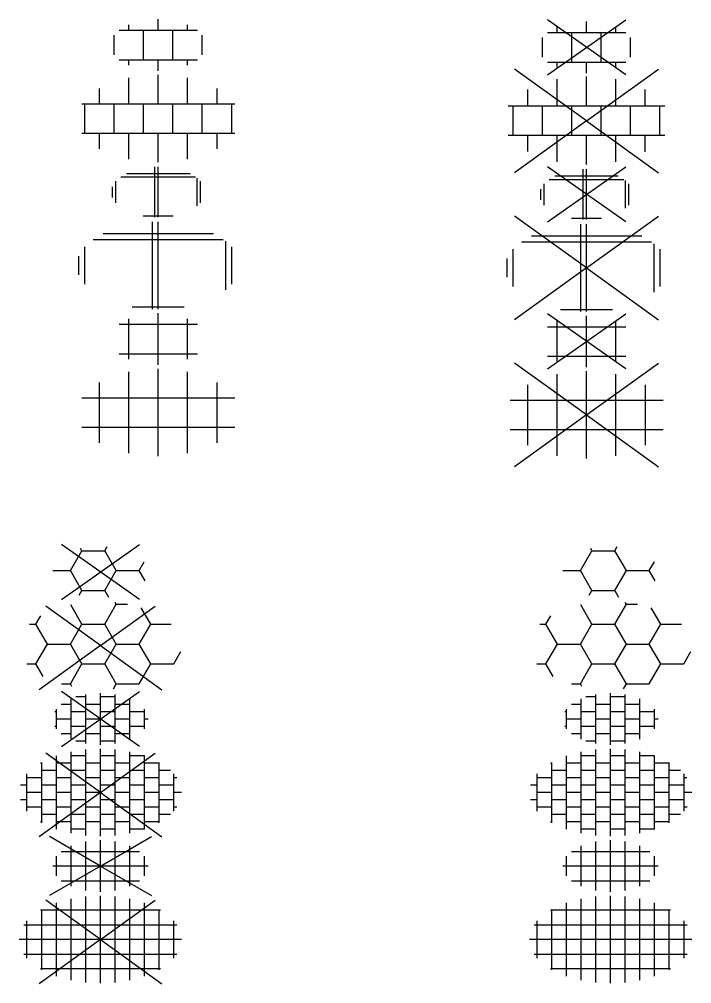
# Model space of a CAD drawing. Header units: metres. Extents: x -1099 to -1052, y 1073 to 2172.
# Drawn here: x -1098.7 to -1052.9, y 1418.2 to 1483.8 of the extents above; entities that cross this region are included whole.
import ezdxf
from ezdxf.enums import TextEntityAlignment as Align

# ---------------------------------------------------------------- set-up
doc = ezdxf.new("R2010")
doc.units = ezdxf.units.M
doc.styles.add('NLCS-ISO', font='NLCS-ISO.ttf')

# ---------------------------------------------------------------- blocks, each defined once
blk = doc.blocks.new('SVH-OPENVERHARDING_BEDRIJFSVLOERPLAAT_BLOK-SO')
for p, q in [((-2, 1.002), (-2, 2.773)), ((0, 1.002), (0, 2.975)), ((2, 1.002), (2, 2.773)), ((-4, 1.002), (-4, 2.052)), ((4, 1.002), (4, 2.052)), ((-5.202, 1.002), (-4, 1.002)), ((-4, -0.998), (-4, 1.002)), ((-4, 1.002), (-2, 1.002)), ((-2, -0.998), (-2, 1.002)), ((-2, 1.002), (0, 1.002)), ((0, -0.998), (0, 1.002)), ((0, 1.002), (2, 1.002)), ((2, -0.998), (2, 1.002)), ((2, 1.002), (4, 1.002)), ((4, -0.998), (4, 1.002)), ((4, 1.002), (5.202, 1.002)), ((-5.205, -0.998), (-4, -0.998)), ((-4, -2.052), (-4, -0.998)), ((-4, -0.998), (-2, -0.998)), ((-2, -2.773), (-2, -0.998)), ((-2, -0.998), (0, -0.998)), ((0, -2.975), (0, -0.998)), ((0, -0.998), (2, -0.998)), ((2, -2.773), (2, -0.998)), ((2, -0.998), (4, -0.998)), ((4, -2.052), (4, -0.998)), ((4, -0.998), (5.205, -0.998))]:
    blk.add_line(p, q)
at = {"style": 'NLCS-ISO'}
blk.add_attdef('FORMAAT', text='', height=1.8, dxfattribs=at).set_placement((-6.25, 0), align=Align.MIDDLE_RIGHT)
blk.add_attdef('KLEUR', text='', height=1.8, dxfattribs=at).set_placement((6.25, 0), align=Align.MIDDLE_LEFT)
at = {"style": 'NLCS-ISO', "flags": 1}
blk.add_attdef('FUNCTIE', text='', height=1.8, dxfattribs=at).set_placement((0, -3.5), align=Align.TOP_CENTER)
blk = doc.blocks.new('SVH-OPENVERHARDING_BEDRIJFSVLOERPLAAT_BLOK_KL-SO')
for p, q in [((-2, 1.002), (-2, 1.379)), ((0, 1.002), (0, 1.75)), ((2, 1.002), (2, 1.379)), ((-2.664, 1.002), (-2, 1.002)), ((-2, -0.998), (-2, 1.002)), ((-2, 1.002), (0, 1.002)), ((0, -0.998), (0, 1.002)), ((0, 1.002), (2, 1.002)), ((2, -0.998), (2, 1.002)), ((2, 1.002), (2.664, 1.002)), ((-2.668, -0.998), (-2, -0.998)), ((-2, -1.379), (-2, -0.998)), ((-2, -0.998), (0, -0.998)), ((0, -1.75), (0, -0.998)), ((0, -0.998), (2, -0.998)), ((2, -1.379), (2, -0.998)), ((2, -0.998), (2.668, -0.998))]:
    blk.add_line(p, q)
at = {"style": 'NLCS-ISO'}
blk.add_attdef('FORMAAT', text='', height=1.8, dxfattribs=at).set_placement((-4.25, 0), align=Align.MIDDLE_RIGHT)
blk.add_attdef('KLEUR', text='', height=1.8, dxfattribs=at).set_placement((4.25, 0), align=Align.MIDDLE_LEFT)
at = {"style": 'NLCS-ISO', "flags": 1}
blk.add_attdef('FUNCTIE', text='', height=1.8, dxfattribs=at).set_placement((0, -2.75), align=Align.TOP_CENTER)
blk = doc.blocks.new('SVH-OPENVERHARDING_BEDRIJFSVLOERPLAAT_BLOK_RAND-SO')
for p, q in [((-0.4, 1.981), (-0.4, 2.978)), ((0, 1.981), (0, 2.975)), ((-3.758, 2.181), (-0.2, 2.181)), ((-0.4, -2.967), (-0.4, 1.981)), ((-0.2, 2.181), (3.758, 2.181)), ((0, -2.975), (0, 1.981)), ((-4.426, 1.781), (-0.2, 1.781)), ((-0.2, 1.781), (4.426, 1.781)), ((4.6, -1.648), (4.6, 1.648)), ((-5, -1.266), (-5, 1.266)), ((5, -1.266), (5, 1.266)), ((-5.4, -0.629), (-5.4, 0.629)), ((-1.765, -2.819), (-0.2, -2.819)), ((-0.2, -2.819), (1.765, -2.819))]:
    blk.add_line(p, q)
at = {"style": 'NLCS-ISO', "flags": 1}
blk.add_attdef('FUNCTIE', text='', height=1.8, dxfattribs=at).set_placement((0, -3.5), align=Align.TOP_CENTER)
blk = doc.blocks.new('SVH-OPENVERHARDING_BEDRIJFSVLOERPLAAT_BLOK_RAND_KL-SO')
for p, q in [((-0.23, 1.139), (-0.23, 1.712)), ((0, 1.139), (0, 1.711)), ((-2.875, -0.728), (-2.875, 0.728)), ((-2.545, 1.024), (-0.115, 1.024)), ((-2.161, 1.254), (-0.115, 1.254)), ((-0.23, -1.706), (-0.23, 1.139)), ((-0.115, 1.254), (2.161, 1.254)), ((-0.115, 1.024), (2.545, 1.024)), ((0, -1.711), (0, 1.139)), ((2.645, -0.948), (2.645, 0.948)), ((2.875, -0.728), (2.875, 0.728)), ((-3.105, -0.362), (-3.105, 0.362)), ((-1.015, -1.621), (-0.115, -1.621)), ((-0.115, -1.621), (1.015, -1.621))]:
    blk.add_line(p, q)
at = {"style": 'NLCS-ISO'}
blk.add_attdef('FORMAAT', text='', height=1.8, dxfattribs=at).set_placement((-4.25, 0), align=Align.MIDDLE_RIGHT)
blk.add_attdef('KLEUR', text='', height=1.8, dxfattribs=at).set_placement((4.25, 0), align=Align.MIDDLE_LEFT)
at = {"style": 'NLCS-ISO', "flags": 1}
blk.add_attdef('FUNCTIE', text='', height=1.8, dxfattribs=at).set_placement((0, -2.75), align=Align.TOP_CENTER)
blk = doc.blocks.new('SVH-OPENVERHARDING_BEDRIJFSVLOERPLAAT_HALFST-SO')
for p, q in [((-2, 1.002), (-2, 2.773)), ((0, 1.002), (0, 2.975)), ((2, 1.002), (2, 2.773)), ((-4, 1.002), (-4, 2.052)), ((4, 1.002), (4, 2.052)), ((-5.202, 1.002), (-4, 1.002)), ((-5, -0.998), (-5, 1.002)), ((-4, 1.002), (-2, 1.002)), ((-3, -0.998), (-3, 1.002)), ((-2, 1.002), (0, 1.002)), ((-1, -0.998), (-1, 1.002)), ((0, 1.002), (2, 1.002)), ((1, -0.998), (1, 1.002)), ((2, 1.002), (4, 1.002)), ((3, -0.998), (3, 1.002)), ((4, 1.002), (5.202, 1.002)), ((5, -0.998), (5, 1.002)), ((-5.205, -0.998), (-4, -0.998)), ((-4, -2.052), (-4, -0.998)), ((-4, -0.998), (-2, -0.998)), ((-2, -2.773), (-2, -0.998)), ((-2, -0.998), (0, -0.998)), ((0, -2.975), (0, -0.998)), ((0, -0.998), (2, -0.998)), ((2, -2.773), (2, -0.998)), ((2, -0.998), (4, -0.998)), ((4, -2.052), (4, -0.998)), ((4, -0.998), (5.205, -0.998))]:
    blk.add_line(p, q)
at = {"style": 'NLCS-ISO', "flags": 1}
blk.add_attdef('FUNCTIE', text='', height=1.8, dxfattribs=at).set_placement((0, -3.5), align=Align.TOP_CENTER)
blk = doc.blocks.new('SVH-OPENVERHARDING_BEDRIJFSVLOERPLAAT_HALFST_KL-SO')
for p, q in [((-2, 1.002), (-2, 1.379)), ((0, 1.002), (0, 1.75)), ((2, 1.002), (2, 1.379)), ((-3, -0.673), (-3, 0.673)), ((-2.664, 1.002), (-2, 1.002)), ((-2, 1.002), (0, 1.002)), ((-1, -0.998), (-1, 1.002)), ((0, 1.002), (2, 1.002)), ((1, -0.998), (1, 1.002)), ((2, 1.002), (2.664, 1.002)), ((3, -0.673), (3, 0.673)), ((-2.668, -0.998), (-2, -0.998)), ((-2, -1.379), (-2, -0.998)), ((-2, -0.998), (0, -0.998)), ((0, -1.75), (0, -0.998)), ((0, -0.998), (2, -0.998)), ((2, -1.379), (2, -0.998)), ((2, -0.998), (2.668, -0.998))]:
    blk.add_line(p, q)
at = {"style": 'NLCS-ISO'}
blk.add_attdef('FORMAAT', text='', height=1.8, dxfattribs=at).set_placement((-4.25, 0), align=Align.MIDDLE_RIGHT)
blk.add_attdef('KLEUR', text='', height=1.8, dxfattribs=at).set_placement((4.25, 0), align=Align.MIDDLE_LEFT)
at = {"style": 'NLCS-ISO', "flags": 1}
blk.add_attdef('FUNCTIE', text='', height=1.8, dxfattribs=at).set_placement((0, -2.75), align=Align.TOP_CENTER)
blk = doc.blocks.new('SVH-TEGEL_VARIABEL_BLOK-SO')
for p, q in [((-2, 2), (-2, 2.773)), ((-1, 2), (-1, 2.926)), ((0, 2), (0, 2.975)), ((1, 2), (1, 2.926)), ((2, 2), (2, 2.773)), ((-4, 2), (-4.09, 2)), ((-4, 2), (-4, 2.052)), ((-4, 0), (-4, 2)), ((-2, 2), (-4, 2)), ((-3, 2), (-3, 2.498)), ((-3, 0), (-3, 2)), ((-2, 0), (-2, 2)), ((0, 2), (-2, 2)), ((-1, 0), (-1, 2)), ((0, 0), (0, 2)), ((2, 2), (0, 2)), ((1, 0), (1, 2)), ((2, 0), (2, 2)), ((4, 2), (2, 2)), ((3, 2), (3, 2.498)), ((3, 0), (3, 2)), ((4, 2), (4, 2.052)), ((4, 0), (4, 2)), ((4.09, 2), (4, 2)), ((-5.204, 1), (5.204, 1)), ((-5, 0), (-5, 1.266)), ((5, 0), (5, 1.266)), ((-4, 0), (-5.525, 0)), ((-5, -1.266), (-5, 0)), ((-4, -2), (-4, 0)), ((-2, 0), (-4, 0)), ((-3, -2), (-3, 0)), ((-2, -2), (-2, 0)), ((0, 0), (-2, 0)), ((-1, -2), (-1, 0)), ((0, -2), (0, 0)), ((2, 0), (0, 0)), ((1, -2), (1, 0)), ((2, -2), (2, 0)), ((4, 0), (2, 0)), ((3, -2), (3, 0)), ((4, -2), (4, 0)), ((5.525, 0), (4, 0)), ((5, -1.266), (5, 0)), ((-5.204, -1), (5.204, -1)), ((-4, -2), (-4.09, -2)), ((-4, -2.052), (-4, -2)), ((-2, -2), (-4, -2)), ((-3, -2.498), (-3, -2)), ((-2, -2.773), (-2, -2)), ((0, -2), (-2, -2)), ((-1, -2.926), (-1, -2)), ((0, -2.975), (0, -2)), ((2, -2), (0, -2)), ((1, -2.926), (1, -2)), ((2, -2.773), (2, -2)), ((4, -2), (2, -2)), ((3, -2.498), (3, -2)), ((4, -2.052), (4, -2)), ((4.09, -2), (4, -2))]:
    blk.add_line(p, q)
at = {"style": 'NLCS-ISO'}
blk.add_attdef('FORMAAT', text='', height=1.8, dxfattribs=at).set_placement((-6.525, 0), align=Align.MIDDLE_RIGHT)
blk.add_attdef('KLEUR', text='', height=1.8, dxfattribs=at).set_placement((6.525, 0), align=Align.MIDDLE_LEFT)
at = {"style": 'NLCS-ISO', "flags": 1}
blk.add_attdef('FUNCTIE', text='', height=1.8, dxfattribs=at).set_placement((0, -3.975), align=Align.TOP_CENTER)
blk = doc.blocks.new('SVH-TEGEL_VARIABEL_BLOK_KL-SO')
for p, q in [((-2, 0), (-2, 1.379)), ((-1, 0), (-1, 1.665)), ((0, 0), (0, 1.75)), ((1, 0), (1, 1.665)), ((2, 0), (2, 1.379)), ((-3, 0), (-3, 0.673)), ((-2.667, 1), (2.667, 1)), ((3, 0), (3, 0.673)), ((-2, 0), (-3.25, 0)), ((-3, -0.673), (-3, 0)), ((-2, -1.379), (-2, 0)), ((0, 0), (-2, 0)), ((-1, -1.665), (-1, 0)), ((0, -1.75), (0, 0)), ((2, 0), (0, 0)), ((1, -1.665), (1, 0)), ((2, -1.379), (2, 0)), ((3.25, 0), (2, 0)), ((3, -0.673), (3, 0)), ((-2.667, -1), (2.667, -1))]:
    blk.add_line(p, q)
at = {"style": 'NLCS-ISO'}
blk.add_attdef('FORMAAT', text='', height=1.8, dxfattribs=at).set_placement((-4.25, 0), align=Align.MIDDLE_RIGHT)
blk.add_attdef('KLEUR', text='', height=1.8, dxfattribs=at).set_placement((4.25, 0), align=Align.MIDDLE_LEFT)
at = {"style": 'NLCS-ISO', "flags": 1}
blk.add_attdef('FUNCTIE', text='', height=1.8, dxfattribs=at).set_placement((0, -2.75), align=Align.TOP_CENTER)
blk = doc.blocks.new('SVH-TEGEL_VARIABEL_HALFST-SO')
for p, q in [((-2, 2), (-2, 2.773)), ((-1, 2), (-1, 2.926)), ((0, 2), (0, 2.975)), ((1, 2), (1, 2.926)), ((2, 2), (2, 2.773)), ((-4, 2), (-4.09, 2)), ((-4, 2), (-4, 2.052)), ((-4, 1), (-4, 2)), ((-3, 2), (-3, 2.498)), ((-2, 2), (-3, 2)), ((-3, 1), (-3, 2)), ((-1, 2.5), (-2, 2.5)), ((-2, 1), (-2, 2)), ((0, 2), (-1, 2)), ((-1, 1), (-1, 2)), ((1, 2.5), (0, 2.5)), ((0, 1), (0, 2)), ((2, 2), (1, 2)), ((1, 1), (1, 2)), ((2.994, 2.5), (2, 2.5)), ((2, 1), (2, 2)), ((3, 2), (3, 2.498)), ((4, 2), (3, 2)), ((3, 1), (3, 2)), ((4, 2), (4, 2.052)), ((4, 1), (4, 2)), ((-3, 1.5), (-4, 1.5)), ((-1, 1.5), (-2, 1.5)), ((1, 1.5), (0, 1.5)), ((3, 1.5), (2, 1.5)), ((4.771, 1.5), (4, 1.5)), ((-5, 1), (-5, 1.266)), ((-4, 1), (-5, 1)), ((-5, 0), (-5, 1)), ((-4, 0), (-4, 1)), ((-2, 1), (-3, 1)), ((-3, 0), (-3, 1)), ((-2, 0), (-2, 1)), ((0, 1), (-1, 1)), ((-1, 0), (-1, 1)), ((0, 0), (0, 1)), ((2, 1), (1, 1)), ((1, 0), (1, 1)), ((2, 0), (2, 1)), ((4, 1), (3, 1)), ((3, 0), (3, 1)), ((4, 0), (4, 1)), ((5, 1), (5, 1.265)), ((5.203, 1), (5, 1)), ((5, 0), (5, 1)), ((-5, 0.5), (-5.446, 0.5)), ((-4, 0), (-5, 0)), ((-5, -1), (-5, 0)), ((-3, 0.5), (-4, 0.5)), ((-4, -1), (-4, 0)), ((-2, 0), (-3, 0)), ((-3, -1), (-3, 0)), ((-1, 0.5), (-2, 0.5)), ((-2, -1), (-2, 0)), ((0, 0), (-1, 0)), ((-1, -1), (-1, 0)), ((1, 0.5), (0, 0.5)), ((0, -1), (0, 0)), ((2, 0), (1, 0)), ((1, -1), (1, 0)), ((3, 0.5), (2, 0.5)), ((2, -1), (2, 0)), ((4, 0), (3, 0)), ((3, -1), (3, 0)), ((5, 0.5), (4, 0.5)), ((4, -1), (4, 0)), ((5.525, 0), (5, 0)), ((5, -1), (5, 0)), ((-5, -0.5), (-5.446, -0.5)), ((-3, -0.5), (-4, -0.5)), ((-1, -0.5), (-2, -0.5)), ((1, -0.5), (0, -0.5)), ((3, -0.5), (2, -0.5)), ((5, -0.5), (4, -0.5)), ((-4, -1), (-5, -1)), ((-5, -1.266), (-5, -1)), ((-4, -2), (-4, -1)), ((-2, -1), (-3, -1)), ((-3, -2), (-3, -1)), ((-2, -2), (-2, -1)), ((0, -1), (-1, -1)), ((-1, -2), (-1, -1)), ((0, -2), (0, -1)), ((2, -1), (1, -1)), ((1, -2), (1, -1)), ((2, -2), (2, -1)), ((4, -1), (3, -1)), ((3, -2), (3, -1)), ((4, -2), (4, -1)), ((5.204, -1), (5, -1)), ((5, -1.265), (5, -1)), ((-3, -1.5), (-4, -1.5)), ((-1, -1.5), (-2, -1.5)), ((1, -1.5), (0, -1.5)), ((3, -1.5), (2, -1.5)), ((4.771, -1.5), (4, -1.5)), ((-4, -2), (-4.09, -2)), ((-4, -2.052), (-4, -2)), ((-2, -2), (-3, -2)), ((-3, -2.498), (-3, -2)), ((-2, -2.773), (-2, -2)), ((-1, -2.5), (-2, -2.5)), ((0, -2), (-1, -2)), ((-1, -2.926), (-1, -2)), ((0, -2.975), (0, -2)), ((1, -2.5), (0, -2.5)), ((2, -2), (1, -2)), ((1, -2.926), (1, -2)), ((2, -2.773), (2, -2)), ((2.994, -2.5), (2, -2.5)), ((4, -2), (3, -2)), ((3, -2.498), (3, -2)), ((4, -2.052), (4, -2))]:
    blk.add_line(p, q)
at = {"style": 'NLCS-ISO'}
blk.add_attdef('FORMAAT', text='', height=1.8, dxfattribs=at).set_placement((-6.525, 0), align=Align.MIDDLE_RIGHT)
blk.add_attdef('KLEUR', text='', height=1.8, dxfattribs=at).set_placement((6.525, 0), align=Align.MIDDLE_LEFT)
at = {"style": 'NLCS-ISO', "flags": 1}
blk.add_attdef('FUNCTIE', text='', height=1.8, dxfattribs=at).set_placement((0, -3.975), align=Align.TOP_CENTER)
blk = doc.blocks.new('SVH-TEGEL_VARIABEL_HALFST_KL-SO')
for p, q in [((-2, 1), (-2, 1.379)), ((-1, 1.5), (-1.673, 1.5)), ((-1, 1), (-1, 1.665)), ((0, 1), (0, 1.75)), ((1, 1.5), (0, 1.5)), ((1, 1), (1, 1.665)), ((2, 1), (2, 1.379)), ((-3, 0), (-3, 0.673)), ((-2, 1), (-2.666, 1)), ((-2, 0), (-2, 1)), ((0, 1), (-1, 1)), ((-1, 0), (-1, 1)), ((0, 0), (0, 1)), ((2, 1), (1, 1)), ((1, 0), (1, 1)), ((2, 0), (2, 1)), ((3, 0), (3, 0.673)), ((-3, 0.5), (-3.114, 0.5)), ((-2, 0), (-3, 0)), ((-3, -0.673), (-3, 0)), ((-1, 0.5), (-2, 0.5)), ((-2, -1), (-2, 0)), ((0, 0), (-1, 0)), ((-1, -1), (-1, 0)), ((1, 0.5), (0, 0.5)), ((0, -1), (0, 0)), ((2, 0), (1, 0)), ((1, -1), (1, 0)), ((3, 0.5), (2, 0.5)), ((2, -1), (2, 0)), ((3.25, 0), (3, 0)), ((3, -0.673), (3, 0)), ((-3, -0.5), (-3.114, -0.5)), ((-1, -0.5), (-2, -0.5)), ((1, -0.5), (0, -0.5)), ((3, -0.5), (2, -0.5)), ((-2, -1), (-2.666, -1)), ((-2, -1.379), (-2, -1)), ((0, -1), (-1, -1)), ((-1, -1.665), (-1, -1)), ((0, -1.75), (0, -1)), ((2, -1), (1, -1)), ((1, -1.665), (1, -1)), ((2, -1.379), (2, -1)), ((-1, -1.5), (-1.674, -1.5)), ((1, -1.5), (0, -1.5))]:
    blk.add_line(p, q)
at = {"style": 'NLCS-ISO'}
blk.add_attdef('FORMAAT', text='', height=1.8, dxfattribs=at).set_placement((-4.25, 0), align=Align.MIDDLE_RIGHT)
blk.add_attdef('KLEUR', text='', height=1.8, dxfattribs=at).set_placement((4.25, 0), align=Align.MIDDLE_LEFT)
at = {"style": 'NLCS-ISO', "flags": 1}
blk.add_attdef('FUNCTIE', text='', height=1.8, dxfattribs=at).set_placement((0, -2.75), align=Align.TOP_CENTER)
blk = doc.blocks.new('SVH-TEGEL_ZESKANT-SO')
for p, q in [((-1.267, 1.452), (-2.027, 2.768)), ((0.295, 1.452), (1.076, 2.805)), ((1.076, 2.805), (1.007, 2.925)), ((1.076, 2.805), (1.839, 2.805)), ((-4.392, 1.452), (-4.069, 2.013)), ((3.42, 1.452), (2.773, 2.573)), ((-4.822, 1.452), (-4.392, 1.452)), ((-3.611, 0.099), (-4.392, 1.452)), ((-2.049, 0.099), (-1.267, 1.452)), ((-1.267, 1.452), (0.295, 1.452)), ((1.076, 0.099), (0.295, 1.452)), ((2.639, 0.099), (3.42, 1.452)), ((3.42, 1.452), (4.822, 1.452)), ((-4.392, -1.254), (-3.611, 0.099)), ((-3.611, 0.099), (-2.049, 0.099)), ((-1.267, -1.254), (-2.049, 0.099)), ((0.295, -1.254), (1.076, 0.099)), ((1.076, 0.099), (2.639, 0.099)), ((3.42, -1.254), (2.639, 0.099)), ((4.983, -1.254), (5.474, -0.403)), ((-5.01, -1.254), (-4.392, -1.254)), ((-3.9, -2.108), (-4.392, -1.254)), ((-2.049, -2.607), (-1.267, -1.254)), ((-1.267, -1.254), (0.295, -1.254)), ((1.076, -2.607), (0.295, -1.254)), ((2.639, -2.607), (3.42, -1.254)), ((3.42, -1.254), (4.983, -1.254)), ((4.994, -1.273), (4.983, -1.254)), ((-2.661, -2.607), (-2.049, -2.607)), ((-1.946, -2.784), (-2.049, -2.607)), ((0.886, -2.936), (1.076, -2.607)), ((1.076, -2.607), (2.639, -2.607)), ((2.642, -2.613), (2.639, -2.607))]:
    blk.add_line(p, q)
at = {"style": 'NLCS-ISO'}
blk.add_attdef('FORMAAT', text='', height=1.8, dxfattribs=at).set_placement((-6.525, 0), align=Align.MIDDLE_RIGHT)
blk.add_attdef('KLEUR', text='', height=1.8, dxfattribs=at).set_placement((6.524, -0.038), align=Align.MIDDLE_LEFT)
at = {"style": 'NLCS-ISO', "flags": 1}
blk.add_attdef('FUNCTIE', text='', height=1.8, dxfattribs=at).set_placement((0, -3.975), align=Align.TOP_CENTER)
blk = doc.blocks.new('SVH-TEGEL_ZESKANT_KL-SO')
for p, q in [((-2.049, 0.099), (-1.267, 1.452)), ((-1.267, 1.452), (-1.348, 1.592)), ((-1.267, 1.452), (0.295, 1.452)), ((0.295, 1.452), (0.457, 1.732)), ((1.076, 0.099), (0.295, 1.452)), ((2.639, 0.099), (2.983, 0.694)), ((-3.244, 0.099), (-2.049, 0.099)), ((-1.267, -1.254), (-2.049, 0.099)), ((0.295, -1.254), (1.076, 0.099)), ((1.076, 0.099), (2.639, 0.099)), ((3.047, -0.608), (2.639, 0.099)), ((-1.448, -1.566), (-1.267, -1.254)), ((-1.267, -1.254), (0.295, -1.254)), ((0.566, -1.723), (0.295, -1.254))]:
    blk.add_line(p, q)
at = {"style": 'NLCS-ISO'}
blk.add_attdef('FORMAAT', text='', height=1.8, dxfattribs=at).set_placement((-4.25, 0), align=Align.MIDDLE_RIGHT)
blk.add_attdef('KLEUR', text='', height=1.8, dxfattribs=at).set_placement((4.25, 0), align=Align.MIDDLE_LEFT)
at = {"style": 'NLCS-ISO', "flags": 1}
blk.add_attdef('FUNCTIE', text='', height=1.8, dxfattribs=at).set_placement((0, -2.75), align=Align.TOP_CENTER)
blk = doc.blocks.new('V-SVH-OPENVERHARDING_BEDRIJFSVLOERPLAAT_BLOK-SO')
for p, q in [((0, 0), (-4.895, 3.524)), ((0, 0), (4.895, 3.524)), ((-2, 1.002), (-2, 2.773)), ((0, 1.002), (0, 2.975)), ((2, 1.002), (2, 2.773)), ((-4, 1.002), (-4, 2.052)), ((4, 1.002), (4, 2.052)), ((-5.202, 1.002), (-4, 1.002)), ((-4, -0.998), (-4, 1.002)), ((-4, 1.002), (-2, 1.002)), ((-2, -0.998), (-2, 1.002)), ((-2, 1.002), (0, 1.002)), ((0, -0.998), (0, 1.002)), ((0, 1.002), (2, 1.002)), ((2, -0.998), (2, 1.002)), ((2, 1.002), (4, 1.002)), ((4, -0.998), (4, 1.002)), ((4, 1.002), (5.202, 1.002)), ((0, 0), (-4.895, -3.524)), ((0, 0), (4.895, -3.524)), ((-5.205, -0.998), (-4, -0.998)), ((-4, -2.052), (-4, -0.998)), ((-4, -0.998), (-2, -0.998)), ((-2, -2.773), (-2, -0.998)), ((-2, -0.998), (0, -0.998)), ((0, -2.975), (0, -0.998)), ((0, -0.998), (2, -0.998)), ((2, -2.773), (2, -0.998)), ((2, -0.998), (4, -0.998)), ((4, -2.052), (4, -0.998)), ((4, -0.998), (5.205, -0.998))]:
    blk.add_line(p, q)
at = {"style": 'NLCS-ISO'}
blk.add_attdef('FORMAAT', text='', height=1.8, dxfattribs=at).set_placement((-6.525, 0), align=Align.MIDDLE_RIGHT)
blk.add_attdef('KLEUR', text='', height=1.8, dxfattribs=at).set_placement((6.525, 0), align=Align.MIDDLE_LEFT)
at = {"style": 'NLCS-ISO', "flags": 1}
blk.add_attdef('FUNCTIE', text='', height=1.8, dxfattribs=at).set_placement((0, -3.975), align=Align.TOP_CENTER)
blk = doc.blocks.new('V-SVH-OPENVERHARDING_BEDRIJFSVLOERPLAAT_BLOK_KL-SO')
for p, q in [((-2.662, -1.864), (2.662, 1.864)), ((2.662, -1.864), (-2.662, 1.864)), ((-2, 1.002), (-2, 1.379)), ((0, 1.002), (0, 1.75)), ((2, 1.002), (2, 1.379)), ((-2.664, 1.002), (-2, 1.002)), ((-2, -0.998), (-2, 1.002)), ((-2, 1.002), (0, 1.002)), ((0, -0.998), (0, 1.002)), ((0, 1.002), (2, 1.002)), ((2, -0.998), (2, 1.002)), ((2, 1.002), (2.664, 1.002)), ((-2.668, -0.998), (-2, -0.998)), ((-2, -1.379), (-2, -0.998)), ((-2, -0.998), (0, -0.998)), ((0, -1.75), (0, -0.998)), ((0, -0.998), (2, -0.998)), ((2, -1.379), (2, -0.998)), ((2, -0.998), (2.668, -0.998))]:
    blk.add_line(p, q)
at = {"style": 'NLCS-ISO'}
blk.add_attdef('FORMAAT', text='', height=1.8, dxfattribs=at).set_placement((-4.25, 0), align=Align.MIDDLE_RIGHT)
blk.add_attdef('KLEUR', text='', height=1.8, dxfattribs=at).set_placement((4.25, 0), align=Align.MIDDLE_LEFT)
at = {"style": 'NLCS-ISO', "flags": 1}
blk.add_attdef('FUNCTIE', text='', height=1.8, dxfattribs=at).set_placement((0, -2.75), align=Align.TOP_CENTER)
blk = doc.blocks.new('V-SVH-OPENVERHARDING_BEDRIJFSVLOERPLAAT_BLOK_RAND-SO')
for p, q in [((0, 0), (-4.895, 3.524)), ((0, 0), (4.895, 3.524)), ((-0.4, 1.981), (-0.4, 2.978)), ((0, 1.981), (0, 2.975)), ((-3.758, 2.181), (-0.2, 2.181)), ((-0.4, -2.967), (-0.4, 1.981)), ((-0.2, 2.181), (3.758, 2.181)), ((0, -2.975), (0, 1.981)), ((-4.426, 1.781), (-0.2, 1.781)), ((-0.2, 1.781), (4.426, 1.781)), ((4.6, -1.648), (4.6, 1.648)), ((-5, -1.266), (-5, 1.266)), ((5, -1.266), (5, 1.266)), ((-5.4, -0.629), (-5.4, 0.629)), ((0, 0), (-4.895, -3.524)), ((0, 0), (4.895, -3.524)), ((-1.765, -2.819), (-0.2, -2.819)), ((-0.2, -2.819), (1.765, -2.819))]:
    blk.add_line(p, q)
at = {"style": 'NLCS-ISO', "flags": 1}
blk.add_attdef('FUNCTIE', text='', height=1.8, dxfattribs=at).set_placement((0, -3.975), align=Align.TOP_CENTER)
blk = doc.blocks.new('V-SVH-OPENVERHARDING_BEDRIJFSVLOERPLAAT_BLOK_RAND_KL-SO')
for p, q in [((-2.662, -1.864), (2.662, 1.864)), ((2.662, -1.864), (-2.662, 1.864)), ((-0.23, 1.139), (-0.23, 1.712)), ((0, 1.139), (0, 1.711)), ((-2.875, -0.728), (-2.875, 0.728)), ((-2.545, 1.024), (-0.115, 1.024)), ((-2.161, 1.254), (-0.115, 1.254)), ((-0.23, -1.706), (-0.23, 1.139)), ((-0.115, 1.254), (2.161, 1.254)), ((-0.115, 1.024), (2.545, 1.024)), ((0, -1.711), (0, 1.139)), ((2.645, -0.948), (2.645, 0.948)), ((2.875, -0.728), (2.875, 0.728)), ((-3.105, -0.362), (-3.105, 0.362)), ((-1.015, -1.621), (-0.115, -1.621)), ((-0.115, -1.621), (1.015, -1.621))]:
    blk.add_line(p, q)
at = {"style": 'NLCS-ISO'}
blk.add_attdef('FORMAAT', text='', height=1.8, dxfattribs=at).set_placement((-4.25, 0), align=Align.MIDDLE_RIGHT)
blk.add_attdef('KLEUR', text='', height=1.8, dxfattribs=at).set_placement((4.25, 0), align=Align.MIDDLE_LEFT)
at = {"style": 'NLCS-ISO', "flags": 1}
blk.add_attdef('FUNCTIE', text='', height=1.8, dxfattribs=at).set_placement((0, -2.75), align=Align.TOP_CENTER)
blk = doc.blocks.new('V-SVH-OPENVERHARDING_BEDRIJFSVLOERPLAAT_HALFST-SO')
for p, q in [((0, 0), (-4.895, 3.524)), ((0, 0), (4.895, 3.524)), ((-2.004, 1.024), (-2.004, 2.83)), ((-0.004, 1.024), (-0.004, 3.021)), ((1.996, 1.024), (1.996, 2.828)), ((-4.004, 1.024), (-4.004, 2.142)), ((3.996, 1.024), (3.996, 2.142)), ((-5.33, 1.024), (-4.004, 1.024)), ((-5.004, -0.976), (-5.004, 1.024)), ((-4.004, 1.024), (-2.004, 1.024)), ((-3.004, -0.976), (-3.004, 1.024)), ((-2.004, 1.024), (-0.004, 1.024)), ((-1.004, -0.976), (-1.004, 1.024)), ((-0.004, 1.024), (1.996, 1.024)), ((0.996, -0.976), (0.996, 1.024)), ((1.996, 1.024), (3.996, 1.024)), ((2.996, -0.976), (2.996, 1.024)), ((3.996, 1.024), (5.323, 1.024)), ((4.996, -0.976), (4.996, 1.024)), ((0, 0), (-4.895, -3.524)), ((0, 0), (4.895, -3.524)), ((-5.33, -0.976), (-4.004, -0.976)), ((-4.004, -2.093), (-4.004, -0.976)), ((-4.004, -0.976), (-2.004, -0.976)), ((-2.004, -2.781), (-2.004, -0.976)), ((-2.004, -0.976), (-0.004, -0.976)), ((-0.004, -2.972), (-0.004, -0.976)), ((-0.004, -0.976), (1.996, -0.976)), ((1.996, -2.779), (1.996, -0.976)), ((1.996, -0.976), (3.996, -0.976)), ((3.996, -2.094), (3.996, -0.976)), ((3.996, -0.976), (5.323, -0.976))]:
    blk.add_line(p, q)
at = {"style": 'NLCS-ISO', "flags": 1}
blk.add_attdef('FUNCTIE', text='', height=1.8, dxfattribs=at).set_placement((0.116, -3.585), align=Align.MIDDLE_CENTER)
blk = doc.blocks.new('V-SVH-OPENVERHARDING_BEDRIJFSVLOERPLAAT_HALFST_KL-SO')
for p, q in [((-2.662, -1.864), (2.662, 1.864)), ((2.662, -1.864), (-2.662, 1.864)), ((-2, 1.002), (-2, 1.379)), ((0, 1.002), (0, 1.75)), ((2, 1.002), (2, 1.379)), ((-3, -0.673), (-3, 0.673)), ((-2.664, 1.002), (-2, 1.002)), ((-2, 1.002), (0, 1.002)), ((-1, -0.998), (-1, 1.002)), ((0, 1.002), (2, 1.002)), ((1, -0.998), (1, 1.002)), ((2, 1.002), (2.664, 1.002)), ((3, -0.673), (3, 0.673)), ((-2.668, -0.998), (-2, -0.998)), ((-2, -1.379), (-2, -0.998)), ((-2, -0.998), (0, -0.998)), ((0, -1.75), (0, -0.998)), ((0, -0.998), (2, -0.998)), ((2, -1.379), (2, -0.998)), ((2, -0.998), (2.668, -0.998))]:
    blk.add_line(p, q)
at = {"style": 'NLCS-ISO'}
blk.add_attdef('FORMAAT', text='', height=1.8, dxfattribs=at).set_placement((-4.25, 0), align=Align.MIDDLE_RIGHT)
blk.add_attdef('KLEUR', text='', height=1.8, dxfattribs=at).set_placement((4.25, 0), align=Align.MIDDLE_LEFT)
at = {"style": 'NLCS-ISO', "flags": 1}
blk.add_attdef('FUNCTIE', text='', height=1.8, dxfattribs=at).set_placement((0, -2.75), align=Align.TOP_CENTER)
blk = doc.blocks.new('V-SVH-TEGEL_VARIABEL_BLOK-SO')
for p, q in [((0, 0), (-3.728, 2.684)), ((-2, 2), (-2, 2.773)), ((-1, 2), (-1, 2.926)), ((0, 2), (0, 2.975)), ((0, 0), (3.728, 2.684)), ((1, 2), (1, 2.926)), ((2, 2), (2, 2.773)), ((-4, 2), (-4.09, 2)), ((-4, 2), (-4, 2.052)), ((-4, 0), (-4, 2)), ((-2, 2), (-4, 2)), ((-3, 2), (-3, 2.498)), ((-3, 0), (-3, 2)), ((-2, 0), (-2, 2)), ((0, 2), (-2, 2)), ((-1, 0), (-1, 2)), ((0, 0), (0, 2)), ((2, 2), (0, 2)), ((1, 0), (1, 2)), ((2, 0), (2, 2)), ((4, 2), (2, 2)), ((3, 2), (3, 2.498)), ((3, 0), (3, 2)), ((4, 2), (4, 2.052)), ((4, 0), (4, 2)), ((4.09, 2), (4, 2)), ((-5.204, 1), (5.204, 1)), ((-5, 0), (-5, 1.266)), ((5, 0), (5, 1.266)), ((0, 0), (-4.172, -3.003)), ((-4, 0), (-5.525, 0)), ((-5, -1.266), (-5, 0)), ((-4, -2), (-4, 0)), ((-2, 0), (-4, 0)), ((-3, -2), (-3, 0)), ((-2, -2), (-2, 0)), ((0, 0), (-2, 0)), ((-1, -2), (-1, 0)), ((0, -2), (0, 0)), ((2, 0), (0, 0)), ((0, 0), (4.172, -3.003)), ((1, -2), (1, 0)), ((2, -2), (2, 0)), ((4, 0), (2, 0)), ((3, -2), (3, 0)), ((4, -2), (4, 0)), ((5.525, 0), (4, 0)), ((5, -1.266), (5, 0)), ((-5.204, -1), (5.204, -1)), ((-4, -2), (-4.09, -2)), ((-4, -2.052), (-4, -2)), ((-2, -2), (-4, -2)), ((-3, -2.498), (-3, -2)), ((-2, -2.773), (-2, -2)), ((0, -2), (-2, -2)), ((-1, -2.926), (-1, -2)), ((0, -2.975), (0, -2)), ((2, -2), (0, -2)), ((1, -2.926), (1, -2)), ((2, -2.773), (2, -2)), ((4, -2), (2, -2)), ((3, -2.498), (3, -2)), ((4, -2.052), (4, -2)), ((4.09, -2), (4, -2))]:
    blk.add_line(p, q)
at = {"style": 'NLCS-ISO'}
blk.add_attdef('FORMAAT', text='', height=1.8, dxfattribs=at).set_placement((-6.525, 0), align=Align.MIDDLE_RIGHT)
blk.add_attdef('KLEUR', text='', height=1.8, dxfattribs=at).set_placement((6.525, 0), align=Align.MIDDLE_LEFT)
at = {"style": 'NLCS-ISO', "flags": 1}
blk.add_attdef('FUNCTIE', text='', height=1.8, dxfattribs=at).set_placement((0, -3.975), align=Align.TOP_CENTER)
blk = doc.blocks.new('V-SVH-TEGEL_VARIABEL_BLOK_KL-SO')
for p, q in [((0, 0), (-3.464, 2)), ((0, 0), (3.464, 2)), ((-2, 0), (-2, 1.379)), ((-1, 0), (-1, 1.665)), ((0, 0), (0, 1.75)), ((1, 0), (1, 1.665)), ((2, 0), (2, 1.379)), ((-3, 0), (-3, 0.673)), ((-2.667, 1), (2.667, 1)), ((3, 0), (3, 0.673)), ((0, 0), (-3.464, -2)), ((0, 0), (3.464, -2)), ((-2, 0), (-3.25, 0)), ((-3, -0.673), (-3, 0)), ((-2, -1.379), (-2, 0)), ((0, 0), (-2, 0)), ((-1, -1.665), (-1, 0)), ((0, -1.75), (0, 0)), ((2, 0), (0, 0)), ((1, -1.665), (1, 0)), ((2, -1.379), (2, 0)), ((3.25, 0), (2, 0)), ((3, -0.673), (3, 0)), ((-2.667, -1), (2.667, -1))]:
    blk.add_line(p, q)
at = {"style": 'NLCS-ISO'}
blk.add_attdef('FORMAAT', text='', height=1.8, dxfattribs=at).set_placement((-4.25, 0), align=Align.MIDDLE_RIGHT)
blk.add_attdef('KLEUR', text='', height=1.8, dxfattribs=at).set_placement((4.25, 0), align=Align.MIDDLE_LEFT)
at = {"style": 'NLCS-ISO', "flags": 1}
blk.add_attdef('FUNCTIE', text='', height=1.8, dxfattribs=at).set_placement((0, -2.75), align=Align.TOP_CENTER)
blk = doc.blocks.new('V-SVH-TEGEL_VARIABEL_HALFST-SO')
for p, q in [((0, 0), (-3.728, 2.684)), ((-2, 2), (-2, 2.773)), ((-1, 2), (-1, 2.926)), ((0, 2), (0, 2.975)), ((0, 0), (3.728, 2.684)), ((1, 2), (1, 2.926)), ((2, 2), (2, 2.773)), ((-4, 2), (-4.09, 2)), ((-4, 2), (-4, 2.052)), ((-4, 1), (-4, 2)), ((-3, 2), (-3, 2.498)), ((-2, 2), (-3, 2)), ((-3, 1), (-3, 2)), ((-1, 2.5), (-2, 2.5)), ((-2, 1), (-2, 2)), ((0, 2), (-1, 2)), ((-1, 1), (-1, 2)), ((1, 2.5), (0, 2.5)), ((0, 1), (0, 2)), ((2, 2), (1, 2)), ((1, 1), (1, 2)), ((2.994, 2.5), (2, 2.5)), ((2, 1), (2, 2)), ((3, 2), (3, 2.498)), ((4, 2), (3, 2)), ((3, 1), (3, 2)), ((4, 2), (4, 2.052)), ((4, 1), (4, 2)), ((-3, 1.5), (-4, 1.5)), ((-1, 1.5), (-2, 1.5)), ((1, 1.5), (0, 1.5)), ((3, 1.5), (2, 1.5)), ((4.771, 1.5), (4, 1.5)), ((-5, 1), (-5, 1.266)), ((-4, 1), (-5, 1)), ((-5, 0), (-5, 1)), ((-4, 0), (-4, 1)), ((-2, 1), (-3, 1)), ((-3, 0), (-3, 1)), ((-2, 0), (-2, 1)), ((0, 1), (-1, 1)), ((-1, 0), (-1, 1)), ((0, 0), (0, 1)), ((2, 1), (1, 1)), ((1, 0), (1, 1)), ((2, 0), (2, 1)), ((4, 1), (3, 1)), ((3, 0), (3, 1)), ((4, 0), (4, 1)), ((5, 1), (5, 1.265)), ((5.203, 1), (5, 1)), ((5, 0), (5, 1)), ((-5, 0.5), (-5.446, 0.5)), ((-4, 0), (-5, 0)), ((-5, -1), (-5, 0)), ((0, 0), (-4.172, -3.003)), ((-3, 0.5), (-4, 0.5)), ((-4, -1), (-4, 0)), ((-2, 0), (-3, 0)), ((-3, -1), (-3, 0)), ((-1, 0.5), (-2, 0.5)), ((-2, -1), (-2, 0)), ((0, 0), (-1, 0)), ((-1, -1), (-1, 0)), ((1, 0.5), (0, 0.5)), ((0, -1), (0, 0)), ((2, 0), (1, 0)), ((1, -1), (1, 0)), ((3, 0.5), (2, 0.5)), ((2, -1), (2, 0)), ((4, 0), (3, 0)), ((3, -1), (3, 0)), ((5, 0.5), (4, 0.5)), ((4, -1), (4, 0)), ((5.525, 0), (5, 0)), ((5, -1), (5, 0)), ((-5, -0.5), (-5.446, -0.5)), ((-3, -0.5), (-4, -0.5)), ((-1, -0.5), (-2, -0.5)), ((0, 0), (4.172, -3.003)), ((1, -0.5), (0, -0.5)), ((3, -0.5), (2, -0.5)), ((5, -0.5), (4, -0.5)), ((-4, -1), (-5, -1)), ((-5, -1.266), (-5, -1)), ((-4, -2), (-4, -1)), ((-2, -1), (-3, -1)), ((-3, -2), (-3, -1)), ((-2, -2), (-2, -1)), ((0, -1), (-1, -1)), ((-1, -2), (-1, -1)), ((0, -2), (0, -1)), ((2, -1), (1, -1)), ((1, -2), (1, -1)), ((2, -2), (2, -1)), ((4, -1), (3, -1)), ((3, -2), (3, -1)), ((4, -2), (4, -1)), ((5.204, -1), (5, -1)), ((5, -1.265), (5, -1)), ((-3, -1.5), (-4, -1.5)), ((-1, -1.5), (-2, -1.5)), ((1, -1.5), (0, -1.5)), ((3, -1.5), (2, -1.5)), ((4.771, -1.5), (4, -1.5)), ((-4, -2), (-4.09, -2)), ((-4, -2.052), (-4, -2)), ((-2, -2), (-3, -2)), ((-3, -2.498), (-3, -2)), ((-2, -2.773), (-2, -2)), ((-1, -2.5), (-2, -2.5)), ((0, -2), (-1, -2)), ((-1, -2.926), (-1, -2)), ((0, -2.975), (0, -2)), ((1, -2.5), (0, -2.5)), ((2, -2), (1, -2)), ((1, -2.926), (1, -2)), ((2, -2.773), (2, -2)), ((2.994, -2.5), (2, -2.5)), ((4, -2), (3, -2)), ((3, -2.498), (3, -2)), ((4, -2.052), (4, -2))]:
    blk.add_line(p, q)
at = {"style": 'NLCS-ISO'}
blk.add_attdef('FORMAAT', text='', height=1.8, dxfattribs=at).set_placement((-6.525, 0), align=Align.MIDDLE_RIGHT)
blk.add_attdef('KLEUR', text='', height=1.8, dxfattribs=at).set_placement((6.525, 0), align=Align.MIDDLE_LEFT)
at = {"style": 'NLCS-ISO', "flags": 1}
blk.add_attdef('FUNCTIE', text='', height=1.8, dxfattribs=at).set_placement((0, -3.975), align=Align.TOP_CENTER)
blk = doc.blocks.new('V-SVH-TEGEL_VARIABEL_HALFST_KL-SO')
for p, q in [((-2.662, -1.864), (2.662, 1.864)), ((2.662, -1.864), (-2.662, 1.864)), ((-2, 1), (-2, 1.379)), ((-1, 1.5), (-1.673, 1.5)), ((-1, 1), (-1, 1.665)), ((0, 1), (0, 1.75)), ((1, 1.5), (0, 1.5)), ((1, 1), (1, 1.665)), ((2, 1), (2, 1.379)), ((-3, 0), (-3, 0.673)), ((-2, 1), (-2.666, 1)), ((-2, 0), (-2, 1)), ((0, 1), (-1, 1)), ((-1, 0), (-1, 1)), ((0, 0), (0, 1)), ((2, 1), (1, 1)), ((1, 0), (1, 1)), ((2, 0), (2, 1)), ((3, 0), (3, 0.673)), ((-3, 0.5), (-3.114, 0.5)), ((-2, 0), (-3, 0)), ((-3, -0.673), (-3, 0)), ((-1, 0.5), (-2, 0.5)), ((-2, -1), (-2, 0)), ((0, 0), (-1, 0)), ((-1, -1), (-1, 0)), ((1, 0.5), (0, 0.5)), ((0, -1), (0, 0)), ((2, 0), (1, 0)), ((1, -1), (1, 0)), ((3, 0.5), (2, 0.5)), ((2, -1), (2, 0)), ((3.25, 0), (3, 0)), ((3, -0.673), (3, 0)), ((-3, -0.5), (-3.114, -0.5)), ((-1, -0.5), (-2, -0.5)), ((1, -0.5), (0, -0.5)), ((3, -0.5), (2, -0.5)), ((-2, -1), (-2.666, -1)), ((-2, -1.379), (-2, -1)), ((0, -1), (-1, -1)), ((-1, -1.665), (-1, -1)), ((0, -1.75), (0, -1)), ((2, -1), (1, -1)), ((1, -1.665), (1, -1)), ((2, -1.379), (2, -1)), ((-1, -1.5), (-1.674, -1.5)), ((1, -1.5), (0, -1.5))]:
    blk.add_line(p, q)
at = {"style": 'NLCS-ISO'}
blk.add_attdef('FORMAAT', text='', height=1.8, dxfattribs=at).set_placement((-4.25, 0), align=Align.MIDDLE_RIGHT)
blk.add_attdef('KLEUR', text='', height=1.8, dxfattribs=at).set_placement((4.25, 0), align=Align.MIDDLE_LEFT)
at = {"style": 'NLCS-ISO', "flags": 1}
blk.add_attdef('FUNCTIE', text='', height=1.8, dxfattribs=at).set_placement((0, -2.75), align=Align.TOP_CENTER)
blk = doc.blocks.new('V-SVH-TEGEL_ZESKANT-SO')
for p, q in [((0, 0), (-3.728, 2.684)), ((-1.267, 1.452), (-2.027, 2.768)), ((0, 0), (3.728, 2.684)), ((0.295, 1.452), (1.076, 2.805)), ((1.076, 2.805), (1.007, 2.925)), ((1.076, 2.805), (1.839, 2.805)), ((-4.392, 1.452), (-4.069, 2.013)), ((3.42, 1.452), (2.773, 2.573)), ((-4.822, 1.452), (-4.392, 1.452)), ((-3.611, 0.099), (-4.392, 1.452)), ((-2.049, 0.099), (-1.267, 1.452)), ((-1.267, 1.452), (0.295, 1.452)), ((1.076, 0.099), (0.295, 1.452)), ((2.639, 0.099), (3.42, 1.452)), ((3.42, 1.452), (4.822, 1.452)), ((-4.392, -1.254), (-3.611, 0.099)), ((0, 0), (-4.172, -3.003)), ((-3.611, 0.099), (-2.049, 0.099)), ((-1.267, -1.254), (-2.049, 0.099)), ((0.295, -1.254), (1.076, 0.099)), ((1.076, 0.099), (2.639, 0.099)), ((3.42, -1.254), (2.639, 0.099)), ((0, 0), (4.172, -3.003)), ((4.983, -1.254), (5.474, -0.403)), ((-5.01, -1.254), (-4.392, -1.254)), ((-3.9, -2.108), (-4.392, -1.254)), ((-2.049, -2.607), (-1.267, -1.254)), ((-1.267, -1.254), (0.295, -1.254)), ((1.076, -2.607), (0.295, -1.254)), ((2.639, -2.607), (3.42, -1.254)), ((3.42, -1.254), (4.983, -1.254)), ((4.994, -1.273), (4.983, -1.254)), ((-2.661, -2.607), (-2.049, -2.607)), ((-1.946, -2.784), (-2.049, -2.607)), ((0.886, -2.936), (1.076, -2.607)), ((1.076, -2.607), (2.639, -2.607)), ((2.642, -2.613), (2.639, -2.607))]:
    blk.add_line(p, q)
at = {"style": 'NLCS-ISO'}
blk.add_attdef('FORMAAT', text='', height=1.8, dxfattribs=at).set_placement((-6.525, 0), align=Align.MIDDLE_RIGHT)
blk.add_attdef('KLEUR', text='', height=1.8, dxfattribs=at).set_placement((6.524, -0.038), align=Align.MIDDLE_LEFT)
at = {"style": 'NLCS-ISO', "flags": 1}
blk.add_attdef('FUNCTIE', text='', height=1.8, dxfattribs=at).set_placement((0, -3.975), align=Align.TOP_CENTER)
blk = doc.blocks.new('V-SVH-TEGEL_ZESKANT_KL-SO')
for p, q in [((-2.662, -1.864), (2.662, 1.864)), ((2.662, -1.864), (-2.662, 1.864)), ((-2.049, 0.099), (-1.267, 1.452)), ((-1.267, 1.452), (-1.348, 1.592)), ((-1.267, 1.452), (0.295, 1.452)), ((0.295, 1.452), (0.457, 1.732)), ((1.076, 0.099), (0.295, 1.452)), ((2.639, 0.099), (2.983, 0.694)), ((-3.244, 0.099), (-2.049, 0.099)), ((-1.267, -1.254), (-2.049, 0.099)), ((0.295, -1.254), (1.076, 0.099)), ((1.076, 0.099), (2.639, 0.099)), ((3.047, -0.608), (2.639, 0.099)), ((-1.448, -1.566), (-1.267, -1.254)), ((-1.267, -1.254), (0.295, -1.254)), ((0.566, -1.723), (0.295, -1.254))]:
    blk.add_line(p, q)
at = {"style": 'NLCS-ISO'}
blk.add_attdef('FORMAAT', text='', height=1.8, dxfattribs=at).set_placement((-4.25, 0), align=Align.MIDDLE_RIGHT)
blk.add_attdef('KLEUR', text='', height=1.8, dxfattribs=at).set_placement((4.25, 0), align=Align.MIDDLE_LEFT)
at = {"style": 'NLCS-ISO', "flags": 1}
blk.add_attdef('FUNCTIE', text='', height=1.8, dxfattribs=at).set_placement((0, -2.75), align=Align.TOP_CENTER)

msp = doc.modelspace()

# ---------------------------------------------------------------- block references
for name, p in [('SVH-OPENVERHARDING_BEDRIJFSVLOERPLAAT_HALFST_KL-SO', (-1089.225, 1482.052)), ('V-SVH-OPENVERHARDING_BEDRIJFSVLOERPLAAT_HALFST_KL-SO', (-1060.078, 1481.891)), ('SVH-OPENVERHARDING_BEDRIJFSVLOERPLAAT_HALFST-SO', (-1089.225, 1477.052)), ('V-SVH-OPENVERHARDING_BEDRIJFSVLOERPLAAT_HALFST-SO', (-1060.078, 1476.891)), ('SVH-OPENVERHARDING_BEDRIJFSVLOERPLAAT_BLOK_RAND_KL-SO', (-1089.225, 1472.052)), ('V-SVH-OPENVERHARDING_BEDRIJFSVLOERPLAAT_BLOK_RAND_KL-SO', (-1060.078, 1471.891)), ('V-SVH-OPENVERHARDING_BEDRIJFSVLOERPLAAT_BLOK_RAND-SO', (-1060.078, 1466.891)), ('SVH-OPENVERHARDING_BEDRIJFSVLOERPLAAT_BLOK_RAND-SO', (-1089.225, 1467.052)), ('SVH-OPENVERHARDING_BEDRIJFSVLOERPLAAT_BLOK_KL-SO', (-1089.225, 1462.052)), ('V-SVH-OPENVERHARDING_BEDRIJFSVLOERPLAAT_BLOK_KL-SO', (-1060.078, 1461.891)), ('V-SVH-OPENVERHARDING_BEDRIJFSVLOERPLAAT_BLOK-SO', (-1060.078, 1456.891)), ('SVH-OPENVERHARDING_BEDRIJFSVLOERPLAAT_BLOK-SO', (-1089.225, 1457.052)), ('V-SVH-TEGEL_ZESKANT_KL-SO', (-1093.157, 1446.203)), ('SVH-TEGEL_ZESKANT_KL-SO', (-1058.447, 1446.203)), ('V-SVH-TEGEL_ZESKANT-SO', (-1093.157, 1441.203)), ('SVH-TEGEL_ZESKANT-SO', (-1058.447, 1441.203)), ('V-SVH-TEGEL_VARIABEL_HALFST_KL-SO', (-1093.157, 1436.203)), ('SVH-TEGEL_VARIABEL_HALFST_KL-SO', (-1058.447, 1436.203)), ('V-SVH-TEGEL_VARIABEL_HALFST-SO', (-1093.157, 1431.203)), ('SVH-TEGEL_VARIABEL_HALFST-SO', (-1058.447, 1431.203)), ('V-SVH-TEGEL_VARIABEL_BLOK_KL-SO', (-1093.157, 1426.203)), ('SVH-TEGEL_VARIABEL_BLOK_KL-SO', (-1058.447, 1426.203)), ('V-SVH-TEGEL_VARIABEL_BLOK-SO', (-1093.157, 1421.203)), ('SVH-TEGEL_VARIABEL_BLOK-SO', (-1058.447, 1421.203))]:
    msp.add_blockref(name, p)

doc.saveas('drawing.dxf')
